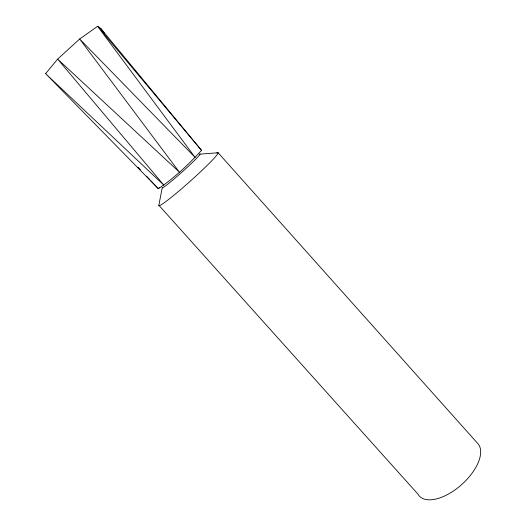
<?xml version="1.0" encoding="UTF-8"?>
<svg xmlns="http://www.w3.org/2000/svg" width="526" height="526" viewBox="0 0 526 526"><rect width="100%" height="100%" fill="white"/><g stroke="black" fill="none" stroke-linecap="round" stroke-linejoin="round"><path stroke-width="0.79" d="M200.011 154.131L218.093 152.744L478.18 443.97A39.299 19.764 -41.8 0 1 459.665 486.307A39.299 19.764 -41.8 0 1 417.973 494.151L158.859 205.252L162.245 187.664A25.32 1.414 -41.8 0 0 183.199 170.989A25.32 1.414 -41.8 0 0 199.328 154.243M45.611 73.666L57.63 59.103L79.669 39.016L97.599 26.3L100.663 28.365L201.504 150.351C188.551 164.52 174.303 178.005 158.333 188.696L45.611 73.666L163.934 185.231L57.63 59.103L179.379 172.16L79.669 39.016L195.172 157.491L97.599 26.3L201.504 150.351M159.404 187.519L158.333 188.696L151.021 180.944M138.075 167.235L140.33 169.615M146.517 176.177L149.897 179.754M100.663 28.365L104.602 33.625M216.824 152.941A39.713 2.702 -41.8 0 1 192.049 179.583A39.713 2.702 -41.8 0 1 158.859 205.252"/></g></svg>
